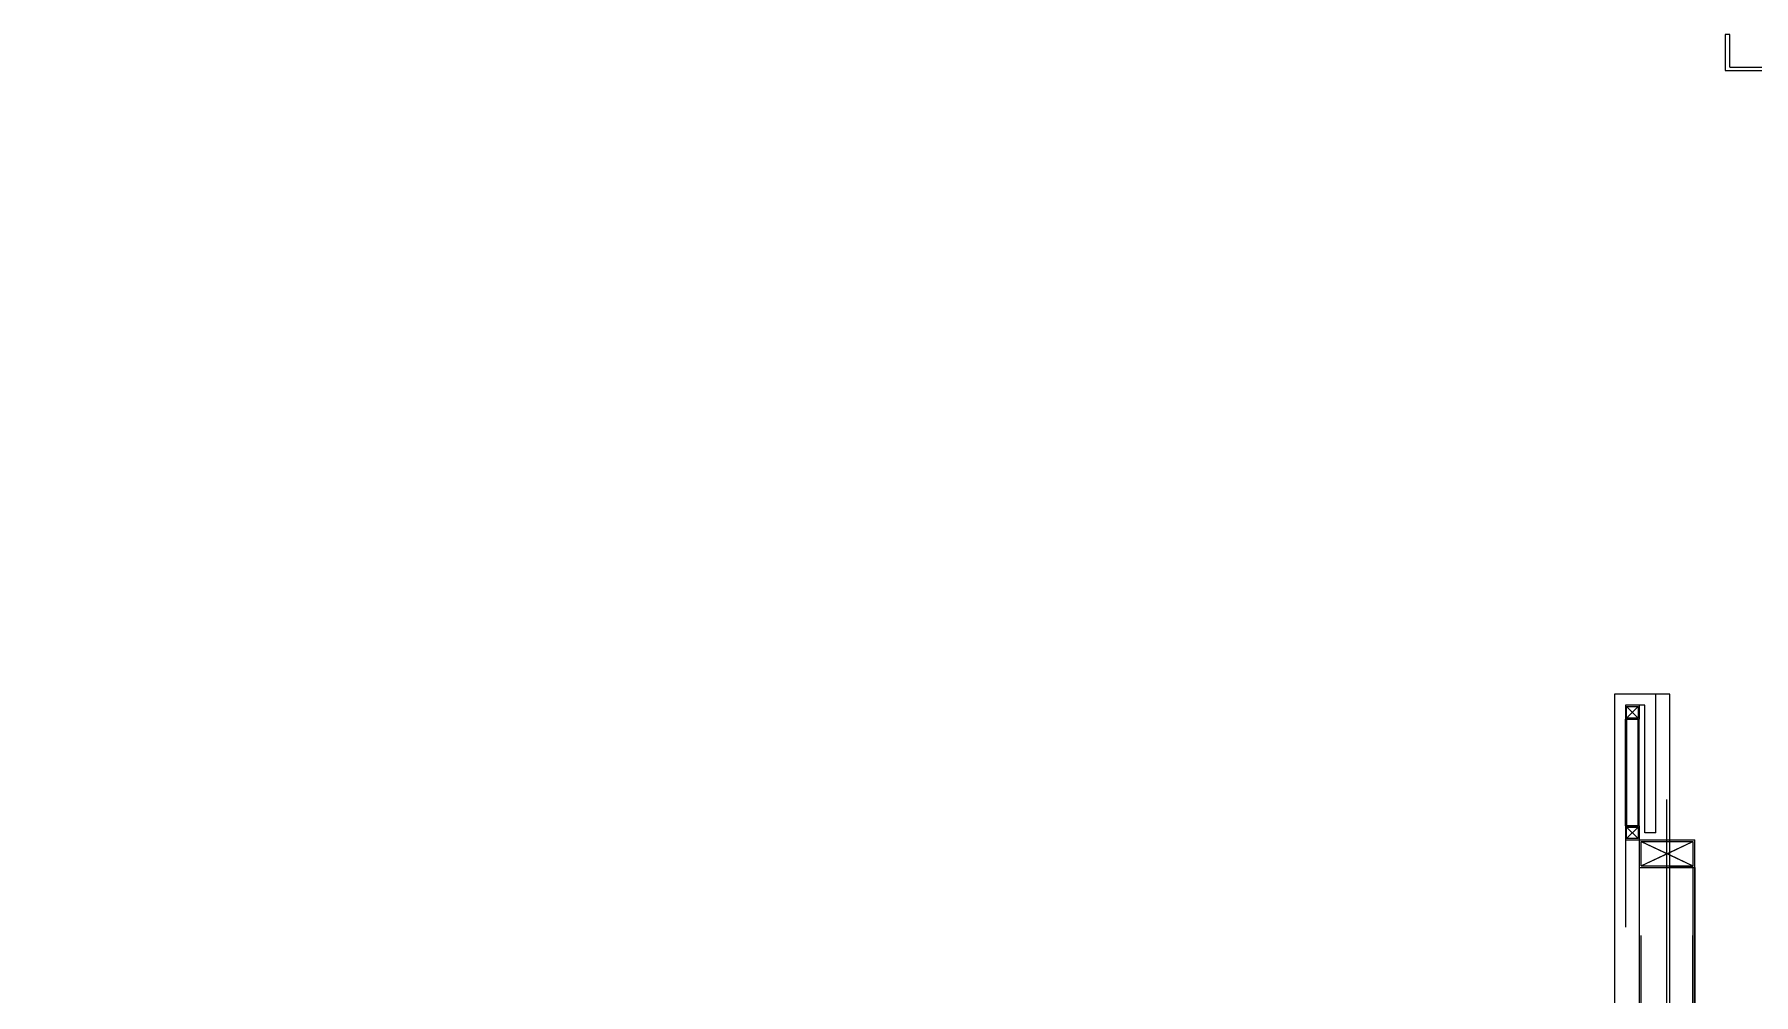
# Model space of a CAD drawing. Header units: millimetres. Extents: x 652937 to 1670132, y 1473552 to 2851037.
# Drawn here: x 663579.869 to 663582.97, y 1524462.661 to 1524464.393 of the extents above; entities that cross this region are included whole.
import ezdxf

# ---------------------------------------------------------------- set-up
doc = ezdxf.new("R2010")
doc.units = ezdxf.units.MM
doc.linetypes.add('XKITLINE00', pattern=[0])
doc.linetypes.add('XKITLINE02', pattern=[4, 2, -2])
doc.layers.add('Part', color=2, linetype='Continuous', lineweight=0)

# ---------------------------------------------------------------- blocks, each defined once
blk = doc.blocks.new('*A20251517')
at = {"layer": 'Part', "linetype": 'XKITLINE02', "lineweight": 0}
for p, q in [((661.909227, 38.768114), (661.534218, 38.768114)), ((661.534218, 38.768114), (661.534218, 35.818114)), ((661.909218, 37.518114), (661.909218, 38.768114)), ((661.809218, 38.668114), (661.634218, 38.668114)), ((661.634218, 38.668114), (661.634218, 35.818114)), ((661.809218, 37.518114), (661.809218, 38.668114)), ((661.809218, 38.668114), (661.809227, 38.668114)), ((661.909218, 37.518114), (661.809218, 37.518114)), ((661.909227, 37.518114), (661.909218, 37.518114)), ((661.534218, 35.818114), (661.534103, 35.814588)), ((661.614735, 35.222945), (661.634218, 35.818114)), ((661.515329, 35.241103), (661.514949, 35.229486)), ((653.122833, 26.837389), (653.111288, 26.837011)), ((652.534204, 26.818121), (647.284207, 26.818121)), ((647.284207, 26.818121), (647.284207, 26.718121)), ((652.534204, 26.718121), (647.284207, 26.718121)), ((652.534204, 26.718121), (653.129373, 26.737603))]:
    blk.add_line(p, q, dxfattribs=at)
at = {"layer": 'Part', "linetype": 'XKITLINE00', "lineweight": 0}
for p, q in [((661.534103, 35.814588), (661.515329, 35.241103)), ((653.111288, 26.837011), (652.534204, 26.818121))]:
    blk.add_line(p, q, dxfattribs=at)
at = {"layer": 'Part', "linetype": 'XKITLINE02', "lineweight": 0}
for radius, start, end in [(9.099993, 273.749874, 356.249995), (8.999993, 355.090883, 356.249995), (8.999993, 351.173838, 352.647307), (8.999993, 347.395183, 348.9705), (8.999993, 343.662645, 345.293508), (8.999993, 339.951066, 341.616302), (8.999993, 336.250772, 337.938847), (8.999993, 332.55725, 334.2611), (8.999993, 328.868109, 330.583009), (8.999993, 325.181966, 326.904507), (8.999993, 321.497964, 323.225508), (8.999993, 317.815545, 319.545902), (8.999993, 314.134329, 315.865543), (8.999993, 310.454048, 312.184236), (8.999993, 306.774508, 308.501708), (8.999993, 303.095567, 304.817577), (8.999993, 299.417466, 301.131274), (8.999993, 295.739362, 297.441934), (8.999993, 292.061602, 293.748154), (8.999993, 288.384133, 290.047513), (8.999993, 284.706912, 286.335439), (8.999993, 281.029904, 282.60213), (8.999993, 273.749874, 274.901874), (8.999993, 277.35308, 278.822102)]:
    blk.add_arc((652.534225, 35.818114), radius, start, end, dxfattribs=at)
at = {"layer": 'Part', "linetype": 'XKITLINE00', "lineweight": 0}
for start, end in [(352.647307, 355.090883), (348.9705, 351.173838), (345.293508, 347.395183), (341.616302, 343.662645), (337.938847, 339.951066), (334.2611, 336.250772), (330.583009, 332.55725), (326.904507, 328.868109), (323.225508, 325.181966), (319.545902, 321.497964), (315.865543, 317.815545), (312.184236, 314.134329), (308.501708, 310.454048), (304.817577, 306.774508), (301.131274, 303.095567), (297.441934, 299.417466), (293.748154, 295.739362), (290.047513, 292.061602), (286.335439, 288.384133), (278.822102, 281.029904), (282.60213, 284.706912), (274.901874, 277.35308)]:
    blk.add_arc((652.534225, 35.818114), 8.999993, start, end, dxfattribs=at)
blk = doc.blocks.new('*A20261518')
at = {"layer": 'Part', "linetype": 'XKITLINE00', "lineweight": 0}
for p, q in [((661.534214, 38.768114), (661.534214, 35.818107)), ((662.034218, 38.768114), (661.534214, 38.768114)), ((662.034214, 35.818106), (662.034214, 38.768114)), ((661.534214, 35.818107), (661.516453, 35.252993)), ((662.015466, 35.221596), (662.034214, 35.818106)), ((653.099323, 26.83588), (652.534208, 26.818121)), ((647.284203, 26.818121), (652.534208, 26.818121)), ((647.284203, 26.818121), (647.284203, 26.318121)), ((647.284203, 26.318121), (652.534208, 26.318121)), ((652.534208, 26.318121), (653.130718, 26.336867))]:
    blk.add_line(p, q, dxfattribs=at)
at = {"layer": 'Part', "linetype": 'XKITLINE02', "lineweight": 0}
for p, q in [((661.534218, 38.768114), (661.534218, 35.818107)), ((662.009214, 35.818106), (662.009214, 38.768114)), ((662.009218, 35.818106), (662.009218, 38.768114)), ((662.034218, 35.818106), (662.034218, 38.768114)), ((661.516453, 35.252993), (661.534214, 35.818107)), ((661.534214, 35.817958), (661.516458, 35.252993)), ((661.516458, 35.252993), (661.534214, 35.817952)), ((661.534218, 35.818107), (661.534214, 35.817958)), ((661.534214, 35.817952), (661.534218, 35.818107)), ((662.009214, 35.818106), (661.990516, 35.223166)), ((661.99052, 35.223166), (662.009218, 35.818106)), ((662.034214, 35.817951), (662.015471, 35.221596)), ((662.034218, 35.818106), (662.034214, 35.817951)), ((652.534209, 26.818121), (653.099323, 26.83588)), ((653.099327, 26.83588), (652.534213, 26.818121)), ((652.534213, 26.818121), (653.099327, 26.83588)), ((647.284207, 26.818121), (647.284207, 26.318121)), ((652.534208, 26.818121), (652.534213, 26.818121)), ((653.129148, 26.361818), (652.534209, 26.343121)), ((652.534213, 26.343121), (653.129153, 26.361818)), ((647.284203, 26.343121), (652.534213, 26.343121)), ((652.534208, 26.318121), (652.534213, 26.318121)), ((653.130723, 26.336867), (652.534213, 26.318121))]:
    blk.add_line(p, q, dxfattribs=at)
at = {"layer": 'Part', "linetype": 'XKITLINE00', "lineweight": 0}
for radius in [9.000005, 9.500005]:
    blk.add_arc((652.534208, 35.818126), radius, 273.599995, 356.399881, dxfattribs=at)
at = {"layer": 'Part', "linetype": 'XKITLINE02', "lineweight": 0}
for centre, radius in [((652.534209, 35.818126), 9.000005), ((652.534213, 35.818126), 9.000005), ((652.534213, 35.818126), 9.000005), ((652.534209, 35.818126), 9.475005), ((652.534213, 35.818126), 9.475005), ((652.534213, 35.818126), 9.500005)]:
    blk.add_arc(centre, radius, 273.599995, 356.399881, dxfattribs=at)
blk = doc.blocks.new('*A20271519')
at = {"layer": 'Part', "linetype": 'XKITLINE02', "lineweight": 0}
for p, q in [((661.634227, 38.668114), (661.634218, 38.668114)), ((661.759227, 38.668114), (661.634218, 38.668114)), ((661.634218, 38.668114), (661.634218, 38.543114)), ((661.749218, 38.553114), (661.644218, 38.658114)), ((661.644218, 38.553114), (661.749218, 38.658114)), ((661.644227, 38.658114), (661.644218, 38.658114)), ((661.644218, 38.553114), (661.644218, 38.658114)), ((661.644218, 38.658114), (661.749218, 38.658114)), ((661.644227, 38.553114), (661.749227, 38.658114)), ((661.644227, 38.658114), (661.749227, 38.553114)), ((661.749227, 38.658114), (661.749218, 38.658114)), ((661.749218, 38.658114), (661.749218, 38.553114)), ((661.759218, 38.668114), (661.759218, 38.543114)), ((661.634218, 38.543114), (661.759227, 38.543114)), ((661.644227, 38.553114), (661.644218, 38.553114)), ((661.749218, 38.553114), (661.644218, 38.553114)), ((661.749227, 38.553114), (661.749218, 38.553114))]:
    blk.add_line(p, q, dxfattribs=at)
blk = doc.blocks.new('*A20281520')
at = {"layer": 'Part', "linetype": 'XKITLINE02', "lineweight": 0}
for p, q in [((661.634219, 38.543114), (661.634218, 38.543114)), ((661.634218, 38.543114), (661.759219, 38.543114)), ((661.634218, 38.543114), (661.634218, 37.580614)), ((661.634219, 37.580614), (661.634219, 38.543114)), ((661.644218, 38.543114), (661.644218, 37.580614)), ((661.644219, 37.580614), (661.644219, 38.543114)), ((661.749218, 37.580614), (661.749218, 38.543114)), ((661.749219, 37.580614), (661.749219, 38.543114)), ((661.759218, 37.580614), (661.759218, 38.543114)), ((661.759219, 37.580614), (661.759219, 38.543114)), ((661.634218, 37.580614), (661.634219, 37.580614)), ((661.634218, 37.580614), (661.759219, 37.580614))]:
    blk.add_line(p, q, dxfattribs=at)
blk = doc.blocks.new('*A20611553')
at = {"layer": 'Part', "linetype": 'XKITLINE00', "lineweight": 0}
for p, q in [((662.574559, 44.718115), (662.534559, 44.718115)), ((662.534559, 44.718115), (662.534559, 44.393115)), ((662.574559, 44.423115), (662.574559, 44.718115)), ((662.534559, 44.393115), (662.909217, 44.393115)), ((662.574559, 44.423115), (662.909217, 44.423115))]:
    blk.add_line(p, q, dxfattribs=at)
at = {"layer": 'Part', "linetype": 'XKITLINE02', "lineweight": 0}
for p, q in [((662.534559, 44.718115), (662.534617, 44.718115)), ((662.574559, 44.718115), (662.574617, 44.718115)), ((663.119559, 44.718115), (663.119617, 44.718115)), ((663.159559, 44.718115), (663.119559, 44.718115)), ((663.119559, 44.718115), (663.119559, 44.423115)), ((663.159559, 44.718115), (663.159617, 44.718115)), ((663.159559, 44.393115), (663.159559, 44.718115)), ((662.534559, 44.393115), (662.534617, 44.393115)), ((662.574559, 44.423115), (662.574617, 44.423115)), ((662.909217, 44.423115), (663.119559, 44.423115)), ((662.909217, 44.393115), (663.159559, 44.393115)), ((663.119559, 44.423115), (663.119617, 44.423115)), ((663.159559, 44.393115), (663.159617, 44.393115))]:
    blk.add_line(p, q, dxfattribs=at)
blk = doc.blocks.new('*A20711562')
at = {"layer": 'Part', "linetype": 'XKITLINE02', "lineweight": 0}
for p, q in [((661.759221, 37.205614), (662.034214, 37.205614)), ((661.759221, 37.205614), (661.759221, 33.560559)), ((661.759222, 37.205614), (661.759222, 26.593119)), ((661.775221, 26.593119), (661.775221, 37.205614)), ((661.775222, 26.593119), (661.775222, 37.205614)), ((662.243221, 26.593119), (662.243221, 37.205614)), ((662.243222, 37.205614), (662.243222, 26.593119)), ((662.259222, 37.205614), (662.259221, 37.205614)), ((662.259222, 37.205614), (662.259222, 26.593119)), ((662.259221, 26.593119), (662.259222, 26.593119))]:
    blk.add_line(p, q, dxfattribs=at)
at = {"layer": 'Part', "linetype": 'XKITLINE00', "lineweight": 0}
for p, q in [((662.259221, 37.205614), (662.034214, 37.205614)), ((662.259222, 37.205614), (662.259221, 37.205614)), ((662.259221, 26.593119), (662.259221, 37.205614)), ((661.759221, 33.560559), (661.759221, 26.593119)), ((661.759222, 26.593119), (661.759221, 26.593119)), ((661.759221, 26.593119), (662.259221, 26.593119)), ((662.259222, 26.593119), (662.259221, 26.593119))]:
    blk.add_line(p, q, dxfattribs=at)
blk = doc.blocks.new('*A20981589')
at = {"layer": 'Part', "linetype": 'XKITLINE02', "lineweight": 0}
for p, q in [((661.759222, 37.455614), (661.759222, 37.205614)), ((661.759222, 37.455614), (662.034214, 37.455614)), ((661.775222, 37.439614), (662.034214, 37.318972)), ((661.775229, 37.439614), (661.775222, 37.439614)), ((661.775222, 37.439614), (662.034214, 37.439614)), ((661.775222, 37.221614), (661.775222, 37.439614)), ((661.775229, 37.221614), (662.243229, 37.439614)), ((661.775229, 37.439614), (662.243229, 37.221614)), ((661.775222, 37.221614), (662.034214, 37.342255)), ((661.775229, 37.221614), (661.775222, 37.221614)), ((661.775222, 37.221614), (662.034214, 37.221614)), ((661.759229, 37.205614), (661.759222, 37.205614)), ((661.759222, 37.205614), (662.259229, 37.205614))]:
    blk.add_line(p, q, dxfattribs=at)
at = {"layer": 'Part', "linetype": 'XKITLINE00', "lineweight": 0}
for p, q in [((662.034214, 37.455614), (662.259229, 37.455614)), ((662.034214, 37.342255), (662.243222, 37.439614)), ((662.034214, 37.439614), (662.243222, 37.439614)), ((662.243229, 37.439614), (662.243222, 37.439614)), ((662.243222, 37.439614), (662.243222, 37.221614)), ((662.259222, 37.205614), (662.259222, 37.455614)), ((662.034214, 37.318972), (662.243222, 37.221614)), ((662.034214, 37.221614), (662.243222, 37.221614)), ((662.243229, 37.221614), (662.243222, 37.221614))]:
    blk.add_line(p, q, dxfattribs=at)
blk = doc.blocks.new('*A20991590')
at = {"layer": 'Part', "linetype": 'XKITLINE02', "lineweight": 0}
for p, q in [((661.634229, 37.580614), (661.634221, 37.580614)), ((661.759229, 37.580614), (661.634221, 37.580614)), ((661.634221, 37.580614), (661.634221, 37.455614)), ((661.749221, 37.465614), (661.644221, 37.570614)), ((661.644221, 37.465614), (661.749221, 37.570614)), ((661.644229, 37.570614), (661.644221, 37.570614)), ((661.644221, 37.465614), (661.644221, 37.570614)), ((661.644221, 37.570614), (661.749221, 37.570614)), ((661.644229, 37.465614), (661.749229, 37.570614)), ((661.644229, 37.570614), (661.749229, 37.465614)), ((661.749229, 37.570614), (661.749221, 37.570614)), ((661.749221, 37.570614), (661.749221, 37.465614)), ((661.759221, 37.580614), (661.759221, 37.455614)), ((661.634221, 37.455614), (661.759229, 37.455614)), ((661.644229, 37.465614), (661.644221, 37.465614)), ((661.749221, 37.465614), (661.644221, 37.465614)), ((661.749229, 37.465614), (661.749221, 37.465614))]:
    blk.add_line(p, q, dxfattribs=at)
blk = doc.blocks.new('si11')
at = {"lineweight": 0, "xscale": 200, "yscale": 200, "zscale": 200}
for name in ['*A20611553', '*A20251517', '*A20261518', '*A20271519', '*A20281520', '*A20991590', '*A20981589', '*A20711562']:
    blk.add_blockref(name, (-125633.2, 57033.4), dxfattribs=at)

msp = doc.modelspace()

# ---------------------------------------------------------------- block references
at = {"xscale": 0.001, "yscale": 0.001, "zscale": 0.001}
msp.add_blockref('si11', (663576.0456, 1524398.4161), dxfattribs=at)

doc.saveas('drawing.dxf')
